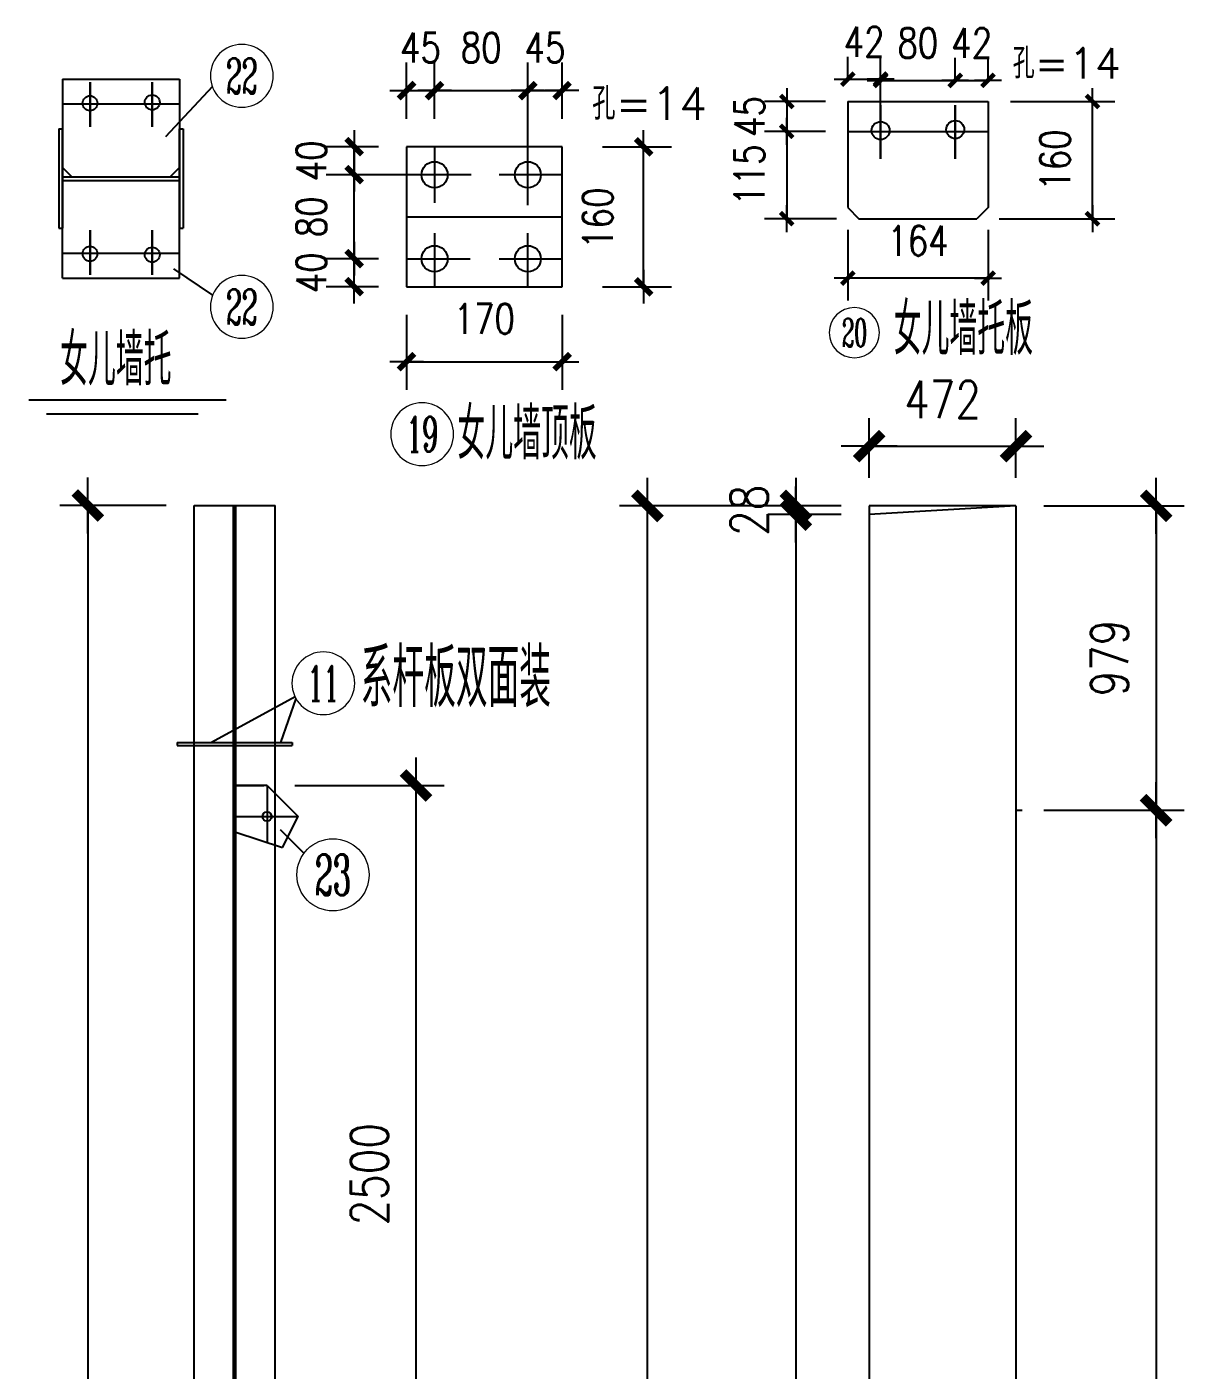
# Model space of a CAD drawing. Header units: millimetres. Extents: x 1471994 to 4527627, y -5186613 to -1927582.
# Drawn here: x 1498883 to 1502604, y -1979899 to -1975580 of the extents above; entities that cross this region are included whole.
import ezdxf
from ezdxf.enums import TextEntityAlignment as Align

# ---------------------------------------------------------------- set-up
doc = ezdxf.new("R2010")
doc.units = ezdxf.units.MM
doc.header["$LTSCALE"] = 1000
doc.header["$PDMODE"] = 34
doc.linetypes.add('CENTER', pattern=[50.8, 31.75, -6.35, 6.35, -6.35])
doc.layers.add('轴线层', color=1, linetype='CENTER', lineweight=15)
doc.layers.add('钢架', color=7, linetype='Continuous', lineweight=25)
doc.styles.add('COMPLEX', font='COMPLEX')
doc.styles.add('DIM_FONT', font='simplex.shx', dxfattribs={"width": 0.8, "bigfont": 'hztxt.shx'})
doc.styles.add('hz', font='gbenor.shx', dxfattribs={"width": 0.75, "height": 100, "bigfont": 'gbcbig.shx'})
doc.styles.get("Standard").update_dxf_attribs({"font": 'txt', "bigfont": 'gbcbig.shx'})
doc.dimstyles.new('WGH(1)', dxfattribs={"dimscale": 1.2, "dimtxt": 100, "dimasz": 0.5, "dimexe": 75, "dimexo": 75, "dimgap": 75, "dimtad": 1, "dimdec": 0, "dimzin": 0, "dimdsep": 46, "dimtxsty": 'DIM_FONT', "dimblk1": '_DIMX', "dimblk2": '_DIMX', "dimsah": 1, "dimcen": 0.09, "dimclrd": 3, "dimclre": 3, "dimclrt": 7, "dimadec": 0, "dimazin": 0, "dimtfac": 1, "dimtdec": 0, "dimtix": 1, "dimtmove": 2, "dimatfit": 3, "dimldrblk": '_DIMX', "dimfxl": 1, "dimtolj": 1, "dimtzin": 0, "dimarcsym": 0})
doc.dimstyles.new('WGH(3)', dxfattribs={"dimscale": 1.2, "dimtxt": 100, "dimasz": 0.3, "dimexe": 75, "dimexo": 75, "dimgap": 75, "dimtad": 1, "dimdec": 0, "dimlfac": 0.333333, "dimzin": 0, "dimdsep": 46, "dimtxsty": 'DIM_FONT', "dimblk1": '_DIMX', "dimblk2": '_DIMX', "dimsah": 1, "dimcen": 0.09, "dimclrd": 3, "dimclre": 3, "dimclrt": 7, "dimazin": 0, "dimtfac": 1, "dimtdec": 0, "dimtix": 1, "dimtmove": 2, "dimatfit": 3, "dimldrblk": '_DIMX', "dimfxl": 1, "dimtolj": 1, "dimtzin": 0, "dimarcsym": 0})

# ---------------------------------------------------------------- blocks, each defined once
blk = doc.blocks.new('_DIMX')
blk.add_line((-150, 0), (150, 0))
at = {"const_width": 50}
blk.add_lwpolyline([(-70, -70), (70, 70)], dxfattribs=at)
blk = doc.blocks.new('*D461')
at = {"color": 3, "lineweight": -2}
for p, q in [((1499745.3, -1978018.9), (1500224.5, -1978018.9)), ((1500134.5, -1980518.4), (1500134.5, -1978019.5)), ((1499835.3, -1980519), (1500224.5, -1980519))]:
    blk.add_line(p, q, dxfattribs=at)
at = {"layer": 'Defpoints', "color": 0}
for p in [(1499655.3, -1978018.9), (1500134.5, -1978018.9), (1499745.3, -1980519)]:
    blk.add_point(p, dxfattribs=at)
at = {"color": 3, "lineweight": -2, "xscale": 0.6, "yscale": 0.6, "zscale": 0.6}
for p, rotation in [((1500134.5, -1978018.9), 90), ((1500134.5, -1980519), 270)]:
    blk.add_blockref('_DIMX', p, dxfattribs=dict(at, rotation=rotation))
at = {"color": 7, "insert": (1499984.5, -1979269), "char_height": 120, "attachment_point": 5, "rotation": 90, "style": 'DIM_FONT'}
blk.add_mtext('\\A1;2500', dxfattribs=at)
blk = doc.blocks.new('轴线标号')
at = {"lineweight": 13}
blk.add_circle((0, 0), 0.5, dxfattribs=at)
at = {"layer": '钢架', "lineweight": 13, "style": 'COMPLEX', "width": 1.041667}
blk.add_attdef('A', text='', height=0.56, dxfattribs=at).set_placement((-0.25, -0.28), (0.25, -0.28), align=Align.FIT)
blk = doc.blocks.new('*D516')
at = {"color": 3, "lineweight": -2}
for p, q in [((1501501.4, -1977119.9), (1501265.8, -1977119.9)), ((1501355.8, -1977119.3), (1501355.8, -1977118.7)), ((1501355.8, -1977119.9), (1501355.8, -1977148.2)), ((1501501.4, -1977148.2), (1501265.8, -1977148.2)), ((1501355.8, -1977148.8), (1501355.8, -1977149.4))]:
    blk.add_line(p, q, dxfattribs=at)
at = {"layer": 'Defpoints', "color": 0}
for p in [(1501591.4, -1977119.9), (1501355.8, -1977148.2), (1501591.4, -1977148.2)]:
    blk.add_point(p, dxfattribs=at)
at = {"color": 3, "lineweight": -2, "xscale": 0.6, "yscale": 0.6, "zscale": 0.6}
for p, rotation in [((1501355.8, -1977119.9), 270), ((1501355.8, -1977148.2), 90)]:
    blk.add_blockref('_DIMX', p, dxfattribs=dict(at, rotation=rotation))
at = {"color": 7, "insert": (1501205.8, -1977134), "char_height": 120, "attachment_point": 5, "rotation": 90, "style": 'DIM_FONT'}
blk.add_mtext('\\A1;28', dxfattribs=at)
blk = doc.blocks.new('*D517')
at = {"color": 3, "lineweight": -2}
for p, q in [((1501501.4, -1977148.2), (1501265.8, -1977148.2)), ((1501355.8, -1977148.8), (1501355.8, -1987118.4)), ((1501501.4, -1987119), (1501265.8, -1987119))]:
    blk.add_line(p, q, dxfattribs=at)
at = {"layer": 'Defpoints', "color": 0}
for p in [(1501591.4, -1977148.2), (1501355.8, -1987119), (1501591.4, -1987119)]:
    blk.add_point(p, dxfattribs=at)
at = {"color": 3, "lineweight": -2, "xscale": 0.6, "yscale": 0.6, "zscale": 0.6}
for p, rotation in [((1501355.8, -1977148.2), 90), ((1501355.8, -1987119), 270)]:
    blk.add_blockref('_DIMX', p, dxfattribs=dict(at, rotation=rotation))
at = {"color": 7, "insert": (1501205.8, -1982133.6), "char_height": 120, "attachment_point": 5, "rotation": 90, "style": 'DIM_FONT'}
blk.add_mtext('\\A1;9971', dxfattribs=at)
blk = doc.blocks.new('*D518')
at = {"color": 3, "lineweight": -2}
for p, q in [((1501501.4, -1977119.9), (1500788.4, -1977119.9)), ((1500878.4, -1987118.4), (1500878.4, -1977120.5)), ((1501501.4, -1987119), (1500788.4, -1987119))]:
    blk.add_line(p, q, dxfattribs=at)
at = {"layer": 'Defpoints', "color": 0}
for p in [(1500878.4, -1977119.9), (1501591.4, -1977119.9), (1501591.4, -1987119)]:
    blk.add_point(p, dxfattribs=at)
at = {"color": 3, "lineweight": -2, "xscale": 0.6, "yscale": 0.6, "zscale": 0.6}
for p, rotation in [((1500878.4, -1977119.9), 90), ((1500878.4, -1987119), 270)]:
    blk.add_blockref('_DIMX', p, dxfattribs=dict(at, rotation=rotation))
at = {"color": 7, "insert": (1500728.4, -1982119.4), "char_height": 120, "attachment_point": 5, "rotation": 90, "style": 'DIM_FONT'}
blk.add_mtext('\\A1;9999', dxfattribs=at)
blk = doc.blocks.new('*D519')
at = {"color": 3, "lineweight": -2}
for p, q in [((1502153.4, -1977119.9), (1502604.1, -1977119.9)), ((1502514.1, -1977120.5), (1502514.1, -1978098.1)), ((1502153.4, -1978098.7), (1502604.1, -1978098.7))]:
    blk.add_line(p, q, dxfattribs=at)
at = {"layer": 'Defpoints', "color": 0}
for p in [(1502063.4, -1977119.9), (1502063.4, -1978098.7), (1502514.1, -1978098.7)]:
    blk.add_point(p, dxfattribs=at)
at = {"color": 3, "lineweight": -2, "xscale": 0.6, "yscale": 0.6, "zscale": 0.6}
for p, rotation in [((1502514.1, -1977119.9), 90), ((1502514.1, -1978098.7), 270)]:
    blk.add_blockref('_DIMX', p, dxfattribs=dict(at, rotation=rotation))
at = {"color": 7, "insert": (1502364.1, -1977609.3), "char_height": 120, "attachment_point": 5, "rotation": 90, "style": 'DIM_FONT'}
blk.add_mtext('\\A1;979', dxfattribs=at)
blk = doc.blocks.new('*D520')
at = {"color": 3, "lineweight": -2}
for p, q in [((1502153.4, -1978098.7), (1502604.1, -1978098.7)), ((1502514.1, -1978099.3), (1502514.1, -1987118.4)), ((1502153.4, -1987119), (1502604.1, -1987119))]:
    blk.add_line(p, q, dxfattribs=at)
at = {"layer": 'Defpoints', "color": 0}
for p in [(1502063.4, -1978098.7), (1502063.4, -1987119), (1502514.1, -1987119)]:
    blk.add_point(p, dxfattribs=at)
at = {"color": 3, "lineweight": -2, "xscale": 0.6, "yscale": 0.6, "zscale": 0.6}
for p, rotation in [((1502514.1, -1978098.7), 90), ((1502514.1, -1987119), 270)]:
    blk.add_blockref('_DIMX', p, dxfattribs=dict(at, rotation=rotation))
at = {"color": 7, "insert": (1502364.1, -1982608.8), "char_height": 120, "attachment_point": 5, "rotation": 90, "style": 'DIM_FONT'}
blk.add_mtext('\\A1;9020', dxfattribs=at)
blk = doc.blocks.new('*D521')
at = {"color": 3, "lineweight": -2}
for p, q in [((1501591.4, -1977029.9), (1501591.4, -1976838)), ((1502063.4, -1977029.9), (1502063.4, -1976838)), ((1501592, -1976928), (1502062.8, -1976928))]:
    blk.add_line(p, q, dxfattribs=at)
at = {"layer": 'Defpoints', "color": 0}
for p in [(1502063.4, -1976928), (1501591.4, -1977119.9), (1502063.4, -1977119.9)]:
    blk.add_point(p, dxfattribs=at)
at = {"color": 3, "lineweight": -2, "xscale": 0.6, "yscale": 0.6, "zscale": 0.6, "rotation": 180}
blk.add_blockref('_DIMX', (1501591.4, -1976928), dxfattribs=at)
at = {"color": 3, "lineweight": -2, "xscale": 0.6, "yscale": 0.6, "zscale": 0.6}
blk.add_blockref('_DIMX', (1502063.4, -1976928), dxfattribs=at)
at = {"color": 7, "insert": (1501827.4, -1976778), "char_height": 120, "attachment_point": 5, "style": 'DIM_FONT'}
blk.add_mtext('\\A1;472', dxfattribs=at)
blk = doc.blocks.new('*D545')
at = {"color": 3, "lineweight": -2}
for p, q in [((1499331.3, -1977119), (1498989.4, -1977119)), ((1499079.4, -1977119.6), (1499079.4, -1987118.4)), ((1499311.3, -1987119), (1498989.4, -1987119))]:
    blk.add_line(p, q, dxfattribs=at)
at = {"layer": 'Defpoints', "color": 0}
for p in [(1499421.3, -1977119), (1499079.4, -1987119), (1499401.3, -1987119)]:
    blk.add_point(p, dxfattribs=at)
at = {"color": 3, "lineweight": -2, "xscale": 0.6, "yscale": 0.6, "zscale": 0.6}
for p, rotation in [((1499079.4, -1977119), 90), ((1499079.4, -1987119), 270)]:
    blk.add_blockref('_DIMX', p, dxfattribs=dict(at, rotation=rotation))
at = {"color": 7, "insert": (1498929.4, -1982119), "char_height": 120, "attachment_point": 5, "rotation": 90, "style": 'DIM_FONT'}
blk.add_mtext('\\A1;10000', dxfattribs=at)
blk = doc.blocks.new('*D548')
at = {"color": 3, "lineweight": -2}
for p, q in [((1500104, -1976505.5), (1500104, -1976746.5)), ((1500604, -1976505.5), (1500604, -1976746.5)), ((1500104.4, -1976656.5), (1500603.7, -1976656.5))]:
    blk.add_line(p, q, dxfattribs=at)
at = {"layer": 'Defpoints', "color": 0}
for p in [(1500104, -1976415.5), (1500604, -1976415.5), (1500604, -1976656.5)]:
    blk.add_point(p, dxfattribs=at)
at = {"color": 3, "lineweight": -2, "xscale": 0.36, "yscale": 0.36, "zscale": 0.36, "rotation": 180}
blk.add_blockref('_DIMX', (1500104, -1976656.5), dxfattribs=at)
at = {"color": 3, "lineweight": -2, "xscale": 0.36, "yscale": 0.36, "zscale": 0.36}
blk.add_blockref('_DIMX', (1500604, -1976656.5), dxfattribs=at)
at = {"color": 7, "insert": (1500354, -1976518.5), "char_height": 96, "attachment_point": 5, "style": 'DIM_FONT'}
blk.add_mtext('\\A1;170', dxfattribs=at)
blk = doc.blocks.new('*D549')
at = {"color": 3, "lineweight": -2}
for p, q in [((1500104, -1975875.5), (1500104, -1975694.7)), ((1500194, -1975875.5), (1500194, -1975694.7)), ((1500103.6, -1975784.7), (1500103.3, -1975784.7)), ((1500104, -1975784.7), (1500194, -1975784.7)), ((1500194.4, -1975784.7), (1500194.7, -1975784.7))]:
    blk.add_line(p, q, dxfattribs=at)
at = {"layer": 'Defpoints', "color": 0}
for p in [(1500194, -1975784.7), (1500104, -1975965.5), (1500194, -1975965.5)]:
    blk.add_point(p, dxfattribs=at)
at = {"color": 3, "lineweight": -2, "xscale": 0.36, "yscale": 0.36, "zscale": 0.36}
blk.add_blockref('_DIMX', (1500104, -1975784.7), dxfattribs=at)
at = {"color": 3, "lineweight": -2, "xscale": 0.36, "yscale": 0.36, "zscale": 0.36, "rotation": 180}
blk.add_blockref('_DIMX', (1500194, -1975784.7), dxfattribs=at)
at = {"color": 7, "insert": (1500149, -1975646.7), "char_height": 96, "attachment_point": 5, "style": 'DIM_FONT'}
blk.add_mtext('\\A1;45', dxfattribs=at)
blk = doc.blocks.new('*D550')
at = {"color": 3, "lineweight": -2}
for p, q in [((1500194, -1975875.5), (1500194, -1975694.7)), ((1500494, -1976153.7), (1500494, -1975694.7)), ((1500193.6, -1975784.7), (1500193.3, -1975784.7)), ((1500194, -1975784.7), (1500494, -1975784.7)), ((1500494.4, -1975784.7), (1500494.7, -1975784.7))]:
    blk.add_line(p, q, dxfattribs=at)
at = {"layer": 'Defpoints', "color": 0}
for p in [(1500494, -1975784.7), (1500194, -1975965.5), (1500494, -1976243.7)]:
    blk.add_point(p, dxfattribs=at)
at = {"color": 3, "lineweight": -2, "xscale": 0.36, "yscale": 0.36, "zscale": 0.36}
blk.add_blockref('_DIMX', (1500194, -1975784.7), dxfattribs=at)
at = {"color": 3, "lineweight": -2, "xscale": 0.36, "yscale": 0.36, "zscale": 0.36, "rotation": 180}
blk.add_blockref('_DIMX', (1500494, -1975784.7), dxfattribs=at)
at = {"color": 7, "insert": (1500344, -1975646.7), "char_height": 96, "attachment_point": 5, "style": 'DIM_FONT'}
blk.add_mtext('\\A1;80', dxfattribs=at)
blk = doc.blocks.new('*D546')
at = {"color": 3, "lineweight": -2}
for p, q in [((1500494, -1975965.6), (1500494, -1975694.7)), ((1500604, -1975875.5), (1500604, -1975694.7)), ((1500493.6, -1975784.7), (1500493.3, -1975784.7)), ((1500494, -1975784.7), (1500604, -1975784.7)), ((1500604.4, -1975784.7), (1500604.8, -1975784.7))]:
    blk.add_line(p, q, dxfattribs=at)
at = {"layer": 'Defpoints', "color": 0}
for p in [(1500604, -1975784.7), (1500604, -1975965.5), (1500494, -1976055.6)]:
    blk.add_point(p, dxfattribs=at)
at = {"color": 3, "lineweight": -2, "xscale": 0.36, "yscale": 0.36, "zscale": 0.36}
blk.add_blockref('_DIMX', (1500494, -1975784.7), dxfattribs=at)
at = {"color": 3, "lineweight": -2, "xscale": 0.36, "yscale": 0.36, "zscale": 0.36, "rotation": 180}
blk.add_blockref('_DIMX', (1500604, -1975784.7), dxfattribs=at)
at = {"color": 7, "insert": (1500549, -1975646.7), "char_height": 96, "attachment_point": 5, "style": 'DIM_FONT'}
blk.add_mtext('\\A1;45', dxfattribs=at)
blk = doc.blocks.new('*D551')
at = {"color": 3, "lineweight": -2}
for p, q in [((1500014, -1976325.5), (1499845.6, -1976325.5)), ((1499935.6, -1976325.2), (1499935.6, -1976324.8)), ((1499935.6, -1976415.5), (1499935.6, -1976325.5)), ((1500014, -1976415.5), (1499845.6, -1976415.5)), ((1499935.6, -1976415.9), (1499935.6, -1976416.3))]:
    blk.add_line(p, q, dxfattribs=at)
at = {"layer": 'Defpoints', "color": 0}
for p in [(1499935.6, -1976325.5), (1500104, -1976325.5), (1500104, -1976415.5)]:
    blk.add_point(p, dxfattribs=at)
at = {"color": 3, "lineweight": -2, "xscale": 0.36, "yscale": 0.36, "zscale": 0.36}
for p, rotation in [((1499935.6, -1976325.5), 270), ((1499935.6, -1976415.5), 90)]:
    blk.add_blockref('_DIMX', p, dxfattribs=dict(at, rotation=rotation))
at = {"color": 7, "insert": (1499797.6, -1976370.5), "char_height": 96, "attachment_point": 5, "rotation": 90, "style": 'DIM_FONT'}
blk.add_mtext('\\A1;40', dxfattribs=at)
blk = doc.blocks.new('*D552')
at = {"color": 3, "lineweight": -2}
for p, q in [((1500312, -1976055.5), (1499845.6, -1976055.5)), ((1499935.6, -1976055.2), (1499935.6, -1976054.8)), ((1499935.6, -1976325.5), (1499935.6, -1976055.5)), ((1500014, -1976325.5), (1499845.6, -1976325.5)), ((1499935.6, -1976325.9), (1499935.6, -1976326.3))]:
    blk.add_line(p, q, dxfattribs=at)
at = {"layer": 'Defpoints', "color": 0}
for p in [(1499935.6, -1976055.5), (1500402, -1976055.5), (1500104, -1976325.5)]:
    blk.add_point(p, dxfattribs=at)
at = {"color": 3, "lineweight": -2, "xscale": 0.36, "yscale": 0.36, "zscale": 0.36}
for p, rotation in [((1499935.6, -1976055.5), 270), ((1499935.6, -1976325.5), 90)]:
    blk.add_blockref('_DIMX', p, dxfattribs=dict(at, rotation=rotation))
at = {"color": 7, "insert": (1499797.6, -1976190.5), "char_height": 96, "attachment_point": 5, "rotation": 90, "style": 'DIM_FONT'}
blk.add_mtext('\\A1;80', dxfattribs=at)
blk = doc.blocks.new('*D553')
at = {"color": 3, "lineweight": -2}
for p, q in [((1500014, -1975965.5), (1499845.6, -1975965.5)), ((1499935.6, -1975965.2), (1499935.6, -1975964.8)), ((1499935.6, -1976055.5), (1499935.6, -1975965.5)), ((1500312, -1976055.5), (1499845.6, -1976055.5)), ((1499935.6, -1976055.9), (1499935.6, -1976056.3))]:
    blk.add_line(p, q, dxfattribs=at)
at = {"layer": 'Defpoints', "color": 0}
for p in [(1499935.6, -1975965.5), (1500104, -1975965.5), (1500402, -1976055.5)]:
    blk.add_point(p, dxfattribs=at)
at = {"color": 3, "lineweight": -2, "xscale": 0.36, "yscale": 0.36, "zscale": 0.36}
for p, rotation in [((1499935.6, -1975965.5), 270), ((1499935.6, -1976055.5), 90)]:
    blk.add_blockref('_DIMX', p, dxfattribs=dict(at, rotation=rotation))
at = {"color": 7, "insert": (1499797.6, -1976010.5), "char_height": 96, "attachment_point": 5, "rotation": 90, "style": 'DIM_FONT'}
blk.add_mtext('\\A1;40', dxfattribs=at)
blk = doc.blocks.new('*D547')
at = {"color": 3, "lineweight": -2}
for p, q in [((1500734, -1975965.5), (1500956.3, -1975965.5)), ((1500866.3, -1976415.2), (1500866.3, -1975965.9)), ((1500734, -1976415.5), (1500956.3, -1976415.5))]:
    blk.add_line(p, q, dxfattribs=at)
at = {"layer": 'Defpoints', "color": 0}
for p in [(1500644, -1975965.5), (1500866.3, -1975965.5), (1500644, -1976415.5)]:
    blk.add_point(p, dxfattribs=at)
at = {"color": 3, "lineweight": -2, "xscale": 0.36, "yscale": 0.36, "zscale": 0.36}
for p, rotation in [((1500866.3, -1975965.5), 90), ((1500866.3, -1976415.5), 270)]:
    blk.add_blockref('_DIMX', p, dxfattribs=dict(at, rotation=rotation))
at = {"color": 7, "insert": (1500718.8, -1976195.2), "char_height": 96, "attachment_point": 5, "rotation": 90, "style": 'DIM_FONT'}
blk.add_mtext('\\A1;160', dxfattribs=at)

msp = doc.modelspace()

# ---------------------------------------------------------------- linework, layer by layer
at = {"color": 3, "lineweight": -3}
for p, q in [((1501522.5, -1975747.9), (1501522.5, -1975675.9)), ((1501628.1, -1975846.3), (1501628.1, -1975675.9)), ((1501628.1, -1975747.9), (1501628.1, -1975680)), ((1501868.1, -1975759.9), (1501868.1, -1975680)), ((1501868.1, -1975759.9), (1501868.1, -1975680)), ((1501973.7, -1975747.9), (1501973.7, -1975680)), ((1501522.2, -1975747.9), (1501522, -1975747.9)), ((1501522.5, -1975747.9), (1501628.1, -1975747.9)), ((1501627.8, -1975752), (1501627.6, -1975752)), ((1501628.1, -1975752), (1501868.1, -1975752)), ((1501628.4, -1975747.9), (1501628.7, -1975747.9)), ((1501867.8, -1975752), (1501867.6, -1975752)), ((1501868.1, -1975752), (1501973.7, -1975752)), ((1501868.4, -1975752), (1501868.7, -1975752)), ((1501974, -1975752), (1501974.3, -1975752)), ((1501450.5, -1975819.9), (1501254.4, -1975819.9)), ((1501326.4, -1975819.6), (1501326.4, -1975819.3)), ((1501326.4, -1975819.9), (1501326.4, -1975915.9)), ((1502045.7, -1975819.9), (1502381.3, -1975819.9)), ((1502309.3, -1976196.4), (1502309.3, -1975820.2)), ((1501450.5, -1975915.9), (1501254.4, -1975915.9)), ((1501450.5, -1975915.9), (1501254.4, -1975915.9)), ((1501326.4, -1975915.6), (1501326.4, -1975915.3)), ((1501326.4, -1975915.9), (1501326.4, -1976196.7)), ((1501326.4, -1975916.2), (1501326.4, -1975916.5)), ((1501486.5, -1976196.7), (1501254.4, -1976196.7)), ((1501326.4, -1976197), (1501326.4, -1976197.3)), ((1501522.5, -1976232.7), (1501522.5, -1976459.7)), ((1501973.7, -1976232.7), (1501973.7, -1976459.7)), ((1502009.7, -1976196.7), (1502381.3, -1976196.7)), ((1501973.4, -1976387.7), (1501522.8, -1976387.7))]:
    msp.add_line(p, q, dxfattribs=at)
at = {"lineweight": -3}
for p, q in [((1498998.2, -1975747.6), (1498998.2, -1976227.6)), ((1498998.2, -1975747.6), (1499374.2, -1975747.6)), ((1499086.2, -1975901.6), (1499086.2, -1975757.6)), ((1499086.2, -1975757.6), (1499086.2, -1975901.6)), ((1499286.2, -1975901.6), (1499286.2, -1975757.6)), ((1499286.2, -1975757.6), (1499286.2, -1975901.6)), ((1499374.2, -1975747.6), (1499374.2, -1976227.6)), ((1499479.6, -1975771.9), (1499328.9, -1975933.2)), ((1498998.2, -1975827.6), (1499374.2, -1975827.6)), ((1501522.5, -1975819.9), (1501522.5, -1976160.7)), ((1501522.5, -1975819.9), (1501973.7, -1975819.9)), ((1501628.1, -1976004.7), (1501628.1, -1975831.9)), ((1501628.1, -1975831.9), (1501628.1, -1976004.7)), ((1501868.1, -1976004.7), (1501868.1, -1975831.9)), ((1501868.1, -1975831.9), (1501868.1, -1976004.7)), ((1501973.7, -1975819.9), (1501973.7, -1976160.7)), ((1498986.2, -1975907.6), (1498986.2, -1976227.6)), ((1498986.2, -1975907.6), (1498998.2, -1975907.6)), ((1498998.2, -1976387.6), (1498998.2, -1975907.6)), ((1499374.2, -1975907.6), (1499386.2, -1975907.6)), ((1499374.2, -1976387.6), (1499374.2, -1975907.6)), ((1499386.2, -1975907.6), (1499386.2, -1976227.6)), ((1501522.5, -1975915.9), (1501973.7, -1975915.9)), ((1501522.5, -1975915.9), (1501973.7, -1975915.9)), ((1501522.5, -1975915.9), (1501973.7, -1975915.9)), ((1498998.2, -1976031.6), (1499028.2, -1976061.6)), ((1499374.2, -1976031.6), (1499344.2, -1976061.6)), ((1498998.2, -1976061.6), (1499374.2, -1976061.6)), ((1498998.2, -1976073.6), (1499374.2, -1976073.6)), ((1501522.5, -1976160.7), (1501558.5, -1976196.7)), ((1501973.7, -1976160.7), (1501937.7, -1976196.7)), ((1498986.2, -1976227.6), (1498998.2, -1976227.6)), ((1499374.2, -1976227.6), (1499386.2, -1976227.6)), ((1501558.5, -1976196.7), (1501937.7, -1976196.7)), ((1499086.2, -1976233.6), (1499086.2, -1976377.6)), ((1499086.2, -1976377.6), (1499086.2, -1976233.6)), ((1499286.2, -1976233.6), (1499286.2, -1976377.6)), ((1499286.2, -1976377.6), (1499286.2, -1976233.6)), ((1498998.2, -1976307.6), (1499374.2, -1976307.6)), ((1498998.2, -1976387.6), (1499374.2, -1976387.6)), ((1498889, -1976779.4), (1499523.7, -1976779.4)), ((1498946.6, -1976824.5), (1499433.9, -1976824.5))]:
    msp.add_line(p, q, dxfattribs=at)
at = {"color": 2, "lineweight": -3}
for p, q in [((1498998.2, -1975827.6), (1499374.2, -1975827.6)), ((1498998.2, -1975827.6), (1499374.2, -1975827.6)), ((1498998.2, -1976307.6), (1499374.2, -1976307.6)), ((1498998.2, -1976307.6), (1499374.2, -1976307.6))]:
    msp.add_line(p, q, dxfattribs=at)
for p, q in [((1500604, -1975965.5), (1500104, -1975965.5)), ((1500104, -1975965.5), (1500104, -1976415.5)), ((1500194, -1975965.5), (1500194, -1976145.7)), ((1500494, -1976145.7), (1500494, -1975965.5)), ((1500604, -1976415.5), (1500604, -1975965.5)), ((1500308.3, -1976055.5), (1500104, -1976055.5)), ((1500604, -1976055.5), (1500402, -1976055.5)), ((1500104, -1976190.5), (1500604, -1976190.5)), ((1500194, -1976243.7), (1500194, -1976415.5)), ((1500494, -1976415.5), (1500494, -1976243.7)), ((1499480.6, -1976442.7), (1499356.2, -1976358.4)), ((1500104, -1976325.5), (1500308.3, -1976325.5)), ((1500402, -1976325.5), (1500604, -1976325.5)), ((1500104, -1976415.5), (1500604, -1976415.5)), ((1499421.3, -1987119), (1499421.3, -1977119)), ((1499421.3, -1977119), (1499681.3, -1977119)), ((1499547.3, -1987119), (1499547.3, -1977119)), ((1499555.3, -1987119), (1499555.3, -1977119)), ((1499681.3, -1987119), (1499681.3, -1977119)), ((1501591.4, -1977119.9), (1501591.4, -1987119)), ((1502063.4, -1977119.9), (1501591.4, -1977119.9)), ((1502063.4, -1977139), (1502063.4, -1987119)), ((1499745.5, -1977734.3), (1499477, -1977880.9)), ((1499748.1, -1977739.3), (1499698.2, -1977880.9)), ((1499366.3, -1977880.9), (1499736.3, -1977880.9)), ((1499366.3, -1977880.9), (1499366.3, -1977890.9)), ((1499366.3, -1977890.9), (1499736.3, -1977890.9)), ((1499736.3, -1977880.9), (1499736.3, -1977890.9)), ((1499555.3, -1978018.9), (1499635.3, -1978018.9)), ((1499640.3, -1978018.9), (1499555.3, -1978018.9)), ((1499555.3, -1978018.9), (1499645.3, -1978018.9)), ((1499645.3, -1978018.9), (1499555.3, -1978018.9)), ((1499555.3, -1978018.9), (1499645.3, -1978018.9)), ((1499555.3, -1978018.9), (1499610.3, -1978018.9)), ((1499655.3, -1978018.9), (1499555.3, -1978018.9)), ((1499655.3, -1978018.9), (1499655.3, -1978202.2)), ((1499655.3, -1978018.9), (1499755.3, -1978118.9)), ((1499555.3, -1978118.9), (1499755.3, -1978118.9)), ((1499705.3, -1978218.9), (1499755.3, -1978118.9)), ((1499555.3, -1978168.9), (1499705.3, -1978218.9)), ((1499772.8, -1978235.5), (1499699.2, -1978162))]:
    msp.add_line(p, q)
at = {"color": 2}
for p, q in [((1499551.3, -1987119), (1499551.3, -1977119)), ((1502063.4, -1977119.9), (1501591.4, -1977148.2)), ((1502063.4, -1977119.9), (1502063.4, -1978098.7)), ((1502063.4, -1978098.7), (1502083.4, -1978098.7))]:
    msp.add_line(p, q, dxfattribs=at)
at = {"lineweight": -3}
for centre, radius in [((1499286.2, -1975822.8), 24), ((1499086.2, -1975825.6), 24), ((1501628.1, -1975913.5), 28.8), ((1501868.1, -1975910.1), 28.8), ((1499086.2, -1976309.6), 24), ((1499286.2, -1976312.4), 24)]:
    msp.add_circle(centre, radius, dxfattribs=at)
for centre, radius in [((1500194, -1976055.5), 42), ((1500494, -1976055.5), 42), ((1500194, -1976325.5), 42), ((1500494, -1976325.5), 42), ((1499655.3, -1978118.9), 15)]:
    msp.add_circle(centre, radius)

# ---------------------------------------------------------------- block references
ref = msp.add_blockref('轴线标号', (1499574.3, -1975737.2), dxfattribs=dict(xscale=-201.8218843135983, yscale=201.8218843135983, zscale=201.8218843136332))
ref.add_attrib('A', '22', dxfattribs={"layer": '钢架', "lineweight": 13, "height": 113.02, "style": 'COMPLEX', "width": 0.551471}).set_placement((1499523.9, -1975793.7), (1499624.8, -1975793.7), align=Align.FIT)
at = {"color": 3, "lineweight": -3, "xscale": 0.2879999997094274, "yscale": 0.2879999997094274, "zscale": 0.288}
for p in [(1501522.5, -1975747.9), (1501628.1, -1975752), (1501868.1, -1975752), (1501973.7, -1976387.7)]:
    msp.add_blockref('_DIMX', p, dxfattribs=at)
for p, rotation in [((1501628.1, -1975747.9), 180), ((1501868.1, -1975752), 180), ((1501973.7, -1975752), 180), ((1501326.4, -1975819.9), 270), ((1502309.3, -1975819.9), 90), ((1501326.4, -1975915.9), 90), ((1501326.4, -1975915.9), 270), ((1501326.4, -1976196.7), 90), ((1502309.3, -1976196.7), 270), ((1501522.5, -1976387.7), 180)]:
    msp.add_blockref('_DIMX', p, dxfattribs=dict(at, rotation=rotation))
ref = msp.add_blockref('轴线标号', (1499574.3, -1976480.1), dxfattribs=dict(xscale=-201.8218843135983, yscale=201.8218843135983, zscale=201.8218843136332))
ref.add_attrib('A', '22', dxfattribs={"layer": '钢架', "lineweight": 13, "height": 113.02, "style": 'COMPLEX', "width": 0.551471}).set_placement((1499523.9, -1976536.6), (1499624.8, -1976536.6), align=Align.FIT)
ref = msp.add_blockref('轴线标号', (1501543.9, -1976563.1), dxfattribs=dict(xscale=-161.4575074510649, yscale=161.4575074510649, zscale=161.4575074509065))
ref.add_attrib('A', '20', dxfattribs={"layer": '钢架', "lineweight": 13, "height": 90.42, "style": 'COMPLEX', "width": 0.551471}).set_placement((1501503.5, -1976608.3), (1501584.3, -1976608.3), align=Align.FIT)
ref = msp.add_blockref('轴线标号', (1500154, -1976889.4), dxfattribs=dict(xscale=-201.8218843135983, yscale=201.8218843135983, zscale=201.8218843136332))
ref.add_attrib('A', '19', dxfattribs={"layer": '钢架', "lineweight": 13, "height": 113.02, "style": 'COMPLEX', "width": 0.646552}).set_placement((1500103.6, -1976945.9), (1500204.5, -1976945.9), align=Align.FIT)
ref = msp.add_blockref('轴线标号', (1499836.4, -1977690.4), dxfattribs=dict(xscale=-201.8218843135983, yscale=201.8218843135983, zscale=201.8218843136332))
ref.add_attrib('A', '11', dxfattribs={"layer": '钢架', "lineweight": 13, "height": 113.02, "style": 'COMPLEX', "width": 0.78125}).set_placement((1499785.9, -1977746.9), (1499886.8, -1977746.9), align=Align.FIT)
ref = msp.add_blockref('轴线标号', (1499867.3, -1978306.3), dxfattribs=dict(xscale=232.0951669606147, yscale=232.0951669607311, zscale=232.0951669606781, rotation=180))
ref.add_attrib('A', '23', dxfattribs={"layer": '钢架', "lineweight": 13, "height": 129.97, "style": 'COMPLEX', "width": 0.551471}).set_placement((1499809.3, -1978371.3), (1499925.4, -1978371.3), align=Align.FIT)

# ---------------------------------------------------------------- texts
at = {"color": 7, "lineweight": -3, "char_height": 96, "attachment_point": 5, "style": 'DIM_FONT'}
for s, insert in [('\\A1;42', (1501575.3, -1975627.9)), ('\\A1;80', (1501748.1, -1975632)), ('\\A1;42', (1501920.9, -1975632)), ('\\A1;164', (1501748.1, -1976267.7))]:
    msp.add_mtext(s, dxfattribs=dict(at, insert=insert))
at = {"insert": (1500700.8, -1975774.4), "char_height": 104.12, "attachment_point": 1}
msp.add_mtext_dynamic_manual_height_columns('孔=14', width=1506.743, gutter_width=12.5, heights=[336], dxfattribs=at).dxf.set("width", 1280.731)
at = {"color": 7, "lineweight": -3, "char_height": 96, "attachment_point": 5, "rotation": 90, "style": 'DIM_FONT'}
for s, insert in [('\\A1;45', (1501206.4, -1975867.9)), ('\\A1;160', (1502189.3, -1976008.3)), ('\\A1;115', (1501206.4, -1976056.3))]:
    msp.add_mtext(s, dxfattribs=dict(at, insert=insert))
at = {"layer": '轴线层', "color": 4}
msp.add_text('孔=14', height=98, dxfattribs=at).set_placement((1502053, -1975745.9))
at = {"layer": '钢架', "style": 'hz', "width": 0.75}
msp.add_text('女儿墙顶板', height=165.89, dxfattribs=at).set_placement((1500267.7, -1976970.7))
at = {"layer": '钢架', "lineweight": 13, "attachment_point": 1, "style": 'hz'}
for s, insert, char_height, width in [('女儿墙托板', (1501670.4, -1976468.7), 165.89, 679.848), (' 女儿墙托', (1498922.7, -1976567.2), 165.89, 679.848), ('系杆板双面装', (1499956.6, -1977578.2), 188.86, 774.007)]:
    msp.add_mtext(s, dxfattribs=dict(at, insert=insert, char_height=char_height, width=width))

# ---------------------------------------------------------------- dimensions: what is measured, and where the dimension line sits
for base, p1, p2, angle, text, picture, middle in [((1500194, -1975784.7), (1500104, -1975965.5), (1500194, -1975965.5), 180, '45', '*D549', (1500149, -1975646.7)), ((1500494, -1975784.7), (1500194, -1975965.5), (1500494, -1976243.7), 180, '80', '*D550', (1500344, -1975646.7)), ((1500604, -1975784.7), (1500494, -1976055.6), (1500604, -1975965.5), 180, '45', '*D546', (1500549, -1975646.7)), ((1499935.6, -1975965.5), (1500402, -1976055.5), (1500104, -1975965.5), 90, '40', '*D553', (1499797.6, -1976010.5)), ((1499935.6, -1976055.5), (1500104, -1976325.5), (1500402, -1976055.5), 90, '80', '*D552', (1499797.6, -1976190.5)), ((1499935.6, -1976325.5), (1500104, -1976415.5), (1500104, -1976325.5), 90, '40', '*D551', (1499797.6, -1976370.5)), ((1500604, -1976656.5), (1500104, -1976415.5), (1500604, -1976415.5), 180, '170', '*D548', (1500354, -1976518.5))]:
    dim = msp.add_linear_dim(base=base, p1=p1, p2=p2, angle=angle, text=text, dimstyle='WGH(3)', override={"dimtxt": 80})
    dim.commit()
    dim.dimension.update_dxf_attribs({"geometry": picture, "text_midpoint": middle})
dim = msp.add_linear_dim(base=(1500866.3, -1975965.5), p1=(1500644, -1976415.5), p2=(1500644, -1975965.5), angle=90, text='160', dimstyle='WGH(3)', override={"dimtxt": 80})
dim.commit()
dim.dimension.update_dxf_attribs({"geometry": '*D547', "text_midpoint": (1500718.8, -1976195.2), "dimtype": 160})
dim = msp.add_linear_dim(base=(1502063.4, -1976928), p1=(1501591.4, -1977119.9), p2=(1502063.4, -1977119.9), dimstyle='WGH(1)')
dim.commit()
dim.dimension.update_dxf_attribs({"geometry": '*D521', "text_midpoint": (1501827.4, -1976778)})
for base, p1, p2, picture, middle in [((1499079.4, -1987119), (1499421.3, -1977119), (1499401.3, -1987119), '*D545', (1498929.4, -1982119)), ((1500878.4, -1977119.9), (1501591.4, -1987119), (1501591.4, -1977119.9), '*D518', (1500728.4, -1982119.4)), ((1501355.8, -1977148.2), (1501591.4, -1977119.9), (1501591.4, -1977148.2), '*D516', (1501205.8, -1977134)), ((1502514.1, -1978098.7), (1502063.4, -1977119.9), (1502063.4, -1978098.7), '*D519', (1502364.1, -1977609.3)), ((1501355.8, -1987119), (1501591.4, -1977148.2), (1501591.4, -1987119), '*D517', (1501205.8, -1982133.6)), ((1500134.5, -1978018.9), (1499745.3, -1980519), (1499655.3, -1978018.9), '*D461', (1499984.5, -1979269)), ((1502514.1, -1987119), (1502063.4, -1978098.7), (1502063.4, -1987119), '*D520', (1502364.1, -1982608.8))]:
    dim = msp.add_linear_dim(base=base, p1=p1, p2=p2, angle=90, dimstyle='WGH(1)')
    dim.commit()
    dim.dimension.update_dxf_attribs({"geometry": picture, "text_midpoint": middle})

doc.saveas('drawing.dxf')
